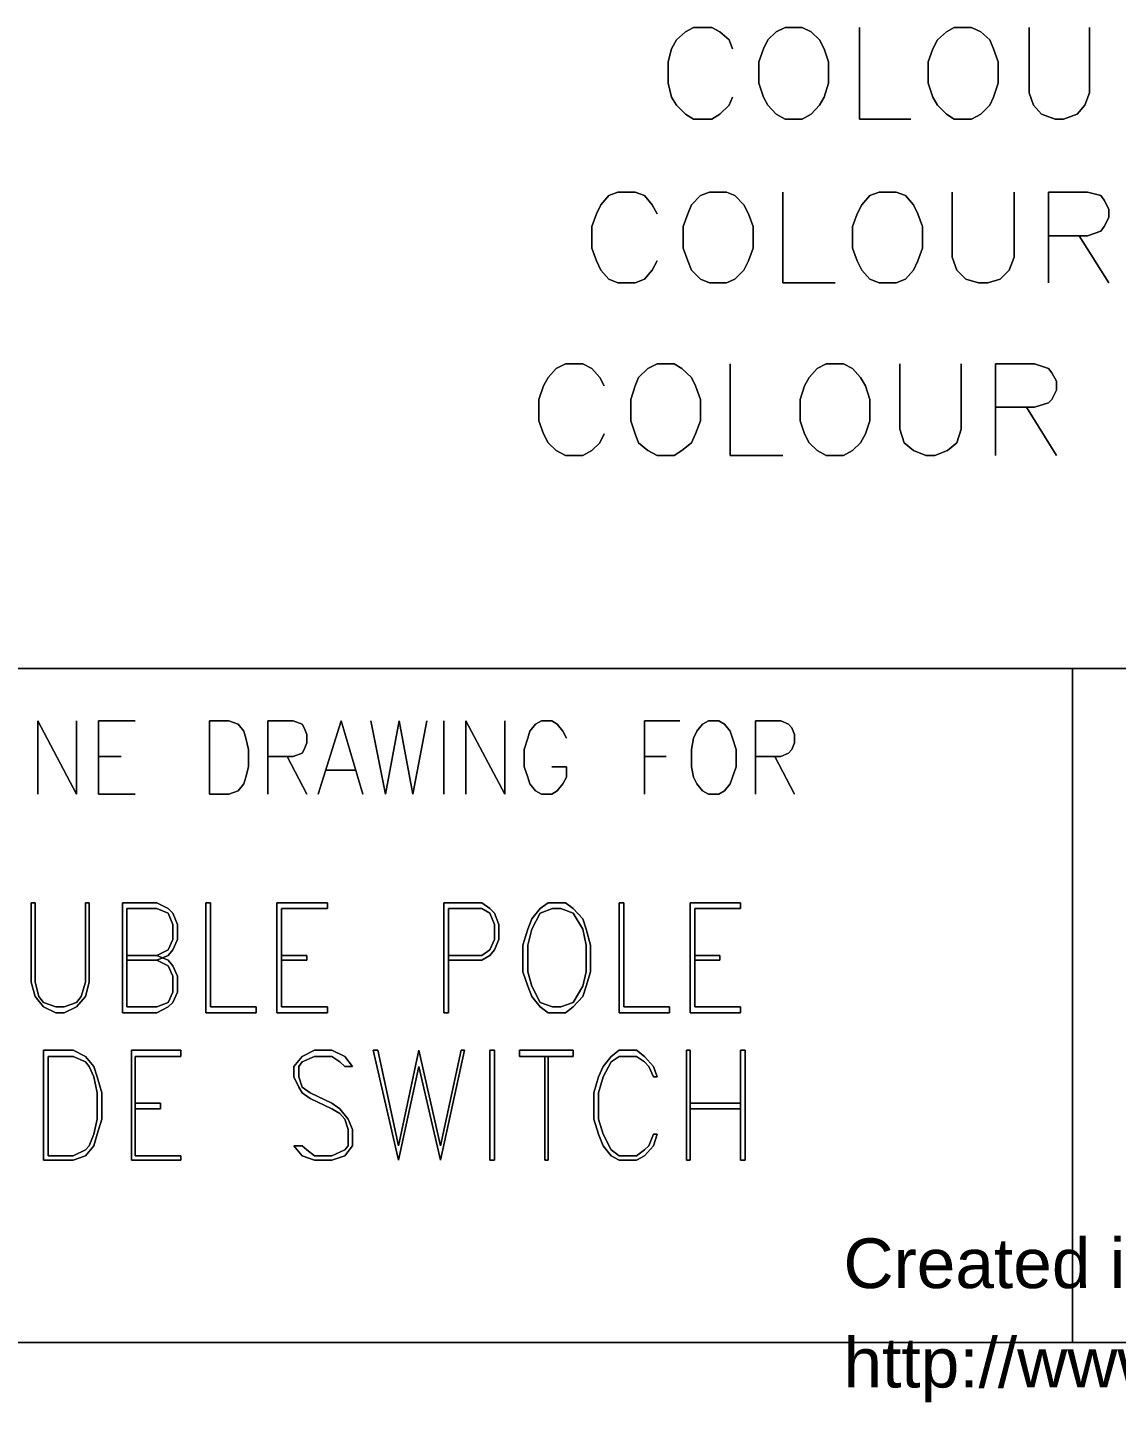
# Model space of a CAD drawing. Header units: millimetres. Extents: x 20 to 2064, y 18 to 2964.
# Drawn here: x 1139.5 to 1472.8, y 38.4 to 459.3 of the extents above; entities that cross this region are included whole.
import ezdxf

# ---------------------------------------------------------------- set-up
doc = ezdxf.new("R2010")
doc.units = ezdxf.units.MM
doc.header["$MEASUREMENT"] = 0
doc.layers.get('0').update_dxf_attribs({"linetype": 'CONTINUOUS'})
doc.layers.add('11877B8', color=7, linetype='CONTINUOUS')
doc.styles.add('1187848', font='Arial.ttf')

# ---------------------------------------------------------------- blocks, each defined once
blk = doc.blocks.new('1154460')
at = {"layer": '11877B8', "color": 0, "true_color": 0x000001, "style": '1187848'}
for s, p in [('Created in Free Online PDF to DWG Converter by CADSoftTools', (0, 0)), ('http://www.cadsofttools.com/pdf-to-dwg-online/', (0, -2))]:
    blk.add_text(s, height=1, dxfattribs=at).set_placement(p)

msp = doc.modelspace()

# ---------------------------------------------------------------- linework, layer by layer
at = {"color": 0, "linetype": 'Continuous', "lineweight": 20, "true_color": 0x000007}
for points in [[(1343.38, 459.32), (1340.88, 458.01)], [(1349.03, 459.32), (1343.38, 459.32)], [(1343.38, 459.32), (1343.38, 459.32)], [(1351.4, 458.01), (1349.03, 459.32)], [(1349.03, 459.32), (1349.03, 459.32)], [(1371.39, 459.32), (1368.62, 458.01)], [(1376.65, 459.32), (1371.39, 459.32)], [(1371.39, 459.32), (1371.39, 459.32)], [(1379.41, 458.01), (1376.65, 459.32)], [(1376.65, 459.32), (1376.65, 459.32)], [(1394.14, 459.32), (1394.14, 431.31)], [(1423.2, 459.32), (1420.83, 458.01)], [(1428.46, 459.32), (1423.2, 459.32)], [(1423.2, 459.32), (1423.2, 459.32)], [(1431.35, 458.01), (1428.46, 459.32)], [(1428.46, 459.32), (1428.46, 459.32)], [(1446.08, 459.32), (1446.08, 439.33)], [(1464.62, 439.33), (1464.62, 459.32)], [(1464.62, 459.32), (1464.62, 459.32)], [(1338.12, 455.51), (1336.67, 452.75)], [(1340.88, 458.01), (1338.12, 455.51)], [(1338.12, 455.51), (1338.12, 455.51)], [(1340.88, 458.01), (1340.88, 458.01)], [(1354.29, 455.51), (1351.4, 458.01)], [(1351.4, 458.01), (1351.4, 458.01)], [(1355.34, 452.75), (1354.29, 455.51)], [(1354.29, 455.51), (1354.29, 455.51)], [(1366.13, 455.51), (1364.81, 452.75)], [(1368.62, 458.01), (1366.13, 455.51)], [(1366.13, 455.51), (1366.13, 455.51)], [(1368.62, 458.01), (1368.62, 458.01)], [(1381.91, 455.51), (1379.41, 458.01)], [(1379.41, 458.01), (1379.41, 458.01)], [(1383.35, 452.75), (1381.91, 455.51)], [(1381.91, 455.51), (1381.91, 455.51)], [(1418.07, 455.51), (1416.62, 452.75)], [(1420.83, 458.01), (1418.07, 455.51)], [(1418.07, 455.51), (1418.07, 455.51)], [(1420.83, 458.01), (1420.83, 458.01)], [(1434.11, 455.51), (1431.35, 458.01)], [(1431.35, 458.01), (1431.35, 458.01)], [(1435.16, 452.75), (1434.11, 455.51)], [(1434.11, 455.51), (1434.11, 455.51)], [(1336.67, 452.75), (1335.62, 448.8)], [(1336.67, 452.75), (1336.67, 452.75)], [(1364.81, 452.75), (1363.36, 448.8)], [(1364.81, 452.75), (1364.81, 452.75)], [(1384.67, 448.8), (1383.35, 452.75)], [(1383.35, 452.75), (1383.35, 452.75)], [(1416.62, 452.75), (1415.17, 448.8)], [(1416.62, 452.75), (1416.62, 452.75)], [(1436.61, 448.8), (1435.16, 452.75)], [(1435.16, 452.75), (1435.16, 452.75)], [(1335.62, 448.8), (1335.62, 448.8)], [(1335.62, 448.8), (1335.62, 442.23)], [(1363.36, 448.8), (1363.36, 448.8)], [(1363.36, 448.8), (1363.36, 442.23)], [(1384.67, 442.23), (1384.67, 448.8)], [(1384.67, 448.8), (1384.67, 448.8)], [(1415.17, 448.8), (1415.17, 448.8)], [(1415.17, 448.8), (1415.17, 442.23)], [(1436.61, 442.23), (1436.61, 448.8)], [(1436.61, 448.8), (1436.61, 448.8)], [(1335.62, 442.23), (1335.62, 442.23)], [(1335.62, 442.23), (1336.67, 438.02)], [(1363.36, 442.23), (1363.36, 442.23)], [(1363.36, 442.23), (1364.81, 438.02)], [(1383.35, 438.02), (1384.67, 442.23)], [(1384.67, 442.23), (1384.67, 442.23)], [(1415.17, 442.23), (1415.17, 442.23)], [(1415.17, 442.23), (1416.62, 438.02)], [(1435.16, 438.02), (1436.61, 442.23)], [(1436.61, 442.23), (1436.61, 442.23)], [(1336.67, 438.02), (1336.67, 438.02)], [(1336.67, 438.02), (1338.12, 435.52)], [(1354.29, 435.52), (1355.34, 438.02)], [(1355.34, 438.02), (1355.34, 438.02)], [(1364.81, 438.02), (1364.81, 438.02)], [(1364.81, 438.02), (1366.13, 435.52)], [(1381.91, 435.52), (1383.35, 438.02)], [(1383.35, 438.02), (1383.35, 438.02)], [(1416.62, 438.02), (1416.62, 438.02)], [(1416.62, 438.02), (1418.07, 435.52)], [(1434.11, 435.52), (1435.16, 438.02)], [(1435.16, 438.02), (1435.16, 438.02)], [(1446.08, 439.33), (1446.08, 439.33)], [(1446.08, 439.33), (1447.39, 435.52)], [(1463.17, 435.52), (1464.62, 439.33)], [(1464.62, 439.33), (1464.62, 439.33)], [(1338.12, 435.52), (1338.12, 435.52)], [(1338.12, 435.52), (1340.88, 432.76)], [(1351.4, 432.76), (1354.29, 435.52)], [(1354.29, 435.52), (1354.29, 435.52)], [(1366.13, 435.52), (1366.13, 435.52)], [(1366.13, 435.52), (1368.62, 432.76)], [(1379.41, 432.76), (1381.91, 435.52)], [(1381.91, 435.52), (1381.91, 435.52)], [(1418.07, 435.52), (1418.07, 435.52)], [(1418.07, 435.52), (1420.83, 432.76)], [(1431.35, 432.76), (1434.11, 435.52)], [(1434.11, 435.52), (1434.11, 435.52)], [(1447.39, 435.52), (1447.39, 435.52)], [(1447.39, 435.52), (1449.89, 432.76)], [(1460.8, 432.76), (1463.17, 435.52)], [(1463.17, 435.52), (1463.17, 435.52)], [(1340.88, 432.76), (1340.88, 432.76)], [(1340.88, 432.76), (1343.38, 431.31)], [(1343.38, 431.31), (1343.38, 431.31)], [(1343.38, 431.31), (1349.03, 431.31)], [(1349.03, 431.31), (1351.4, 432.76)], [(1349.03, 431.31), (1349.03, 431.31)], [(1351.4, 432.76), (1351.4, 432.76)], [(1368.62, 432.76), (1368.62, 432.76)], [(1368.62, 432.76), (1371.39, 431.31)], [(1371.39, 431.31), (1371.39, 431.31)], [(1371.39, 431.31), (1376.65, 431.31)], [(1376.65, 431.31), (1379.41, 432.76)], [(1376.65, 431.31), (1376.65, 431.31)], [(1379.41, 432.76), (1379.41, 432.76)], [(1394.14, 431.31), (1394.14, 431.31)], [(1394.14, 431.31), (1409.91, 431.31)], [(1409.91, 431.31), (1409.91, 431.31)], [(1420.83, 432.76), (1420.83, 432.76)], [(1420.83, 432.76), (1423.2, 431.31)], [(1423.2, 431.31), (1423.2, 431.31)], [(1423.2, 431.31), (1428.46, 431.31)], [(1428.46, 431.31), (1431.35, 432.76)], [(1428.46, 431.31), (1428.46, 431.31)], [(1431.35, 432.76), (1431.35, 432.76)], [(1449.89, 432.76), (1449.89, 432.76)], [(1449.89, 432.76), (1454.1, 431.31)], [(1454.1, 431.31), (1454.1, 431.31)], [(1454.1, 431.31), (1456.6, 431.31)], [(1456.6, 431.31), (1460.8, 432.76)], [(1456.6, 431.31), (1456.6, 431.31)], [(1460.8, 432.76), (1460.8, 432.76)], [(1320.23, 408.96), (1317.47, 407.9)], [(1325.49, 408.96), (1320.23, 408.96)], [(1320.23, 408.96), (1320.23, 408.96)], [(1328.39, 407.9), (1325.49, 408.96)], [(1325.49, 408.96), (1325.49, 408.96)], [(1348.24, 408.96), (1345.48, 407.9)], [(1353.5, 408.96), (1348.24, 408.96)], [(1348.24, 408.96), (1348.24, 408.96)], [(1356, 407.9), (1353.5, 408.96)], [(1353.5, 408.96), (1353.5, 408.96)], [(1370.73, 408.96), (1370.73, 381.21)], [(1400.18, 408.96), (1397.29, 407.9)], [(1405.44, 408.96), (1400.18, 408.96)], [(1400.18, 408.96), (1400.18, 408.96)], [(1408.21, 407.9), (1405.44, 408.96)], [(1405.44, 408.96), (1405.44, 408.96)], [(1422.54, 408.96), (1422.54, 388.97)], [(1441.47, 388.97), (1441.47, 408.96)], [(1441.47, 408.96), (1441.47, 408.96)], [(1451.99, 408.96), (1451.99, 381.21)], [(1451.99, 408.96), (1463.96, 408.96)], [(1463.96, 408.96), (1463.96, 408.96)], [(1463.96, 408.96), (1468.04, 407.9)], [(1314.97, 405.01), (1313.66, 402.25)], [(1317.47, 407.9), (1314.97, 405.01)], [(1314.97, 405.01), (1314.97, 405.01)], [(1317.47, 407.9), (1317.47, 407.9)], [(1330.75, 405.01), (1328.39, 407.9)], [(1328.39, 407.9), (1328.39, 407.9)], [(1332.2, 402.25), (1330.75, 405.01)], [(1330.75, 405.01), (1330.75, 405.01)], [(1342.72, 405.01), (1341.67, 402.25)], [(1345.48, 407.9), (1342.72, 405.01)], [(1342.72, 405.01), (1342.72, 405.01)], [(1345.48, 407.9), (1345.48, 407.9)], [(1358.76, 405.01), (1356, 407.9)], [(1356, 407.9), (1356, 407.9)], [(1360.21, 402.25), (1358.76, 405.01)], [(1358.76, 405.01), (1358.76, 405.01)], [(1394.92, 405.01), (1393.48, 402.25)], [(1397.29, 407.9), (1394.92, 405.01)], [(1394.92, 405.01), (1394.92, 405.01)], [(1397.29, 407.9), (1397.29, 407.9)], [(1410.7, 405.01), (1408.21, 407.9)], [(1408.21, 407.9), (1408.21, 407.9)], [(1412.02, 402.25), (1410.7, 405.01)], [(1410.7, 405.01), (1410.7, 405.01)], [(1468.04, 407.9), (1468.04, 407.9)], [(1468.04, 407.9), (1469.09, 406.46)], [(1469.09, 406.46), (1469.09, 406.46)], [(1469.09, 406.46), (1470.54, 403.7)], [(1313.66, 402.25), (1312.21, 398.44)], [(1313.66, 402.25), (1313.66, 402.25)], [(1341.67, 402.25), (1340.22, 398.44)], [(1341.67, 402.25), (1341.67, 402.25)], [(1361.66, 398.44), (1360.21, 402.25)], [(1360.21, 402.25), (1360.21, 402.25)], [(1393.48, 402.25), (1392.03, 398.44)], [(1393.48, 402.25), (1393.48, 402.25)], [(1413.47, 398.44), (1412.02, 402.25)], [(1412.02, 402.25), (1412.02, 402.25)], [(1470.54, 401.2), (1469.09, 398.44)], [(1470.54, 403.7), (1470.54, 403.7)], [(1470.54, 403.7), (1470.54, 401.2)], [(1470.54, 401.2), (1470.54, 401.2)], [(1312.21, 398.44), (1312.21, 398.44)], [(1312.21, 398.44), (1312.21, 391.73)], [(1340.22, 398.44), (1340.22, 398.44)], [(1340.22, 398.44), (1340.22, 391.73)], [(1361.66, 391.73), (1361.66, 398.44)], [(1361.66, 398.44), (1361.66, 398.44)], [(1392.03, 398.44), (1392.03, 398.44)], [(1392.03, 398.44), (1392.03, 391.73)], [(1413.47, 391.73), (1413.47, 398.44)], [(1413.47, 398.44), (1413.47, 398.44)], [(1468.04, 396.99), (1463.96, 395.54)], [(1469.09, 398.44), (1468.04, 396.99)], [(1468.04, 396.99), (1468.04, 396.99)], [(1469.09, 398.44), (1469.09, 398.44)], [(1312.21, 391.73), (1312.21, 391.73)], [(1312.21, 391.73), (1313.66, 387.92)], [(1340.22, 391.73), (1340.22, 391.73)], [(1340.22, 391.73), (1341.67, 387.92)], [(1360.21, 387.92), (1361.66, 391.73)], [(1361.66, 391.73), (1361.66, 391.73)], [(1392.03, 391.73), (1392.03, 391.73)], [(1392.03, 391.73), (1393.48, 387.92)], [(1412.02, 387.92), (1413.47, 391.73)], [(1413.47, 391.73), (1413.47, 391.73)], [(1463.96, 395.54), (1451.99, 395.54)], [(1451.99, 395.54), (1451.99, 395.54)], [(1461.46, 395.54), (1470.54, 381.21)], [(1463.96, 395.54), (1463.96, 395.54)], [(1313.66, 387.92), (1313.66, 387.92)], [(1313.66, 387.92), (1314.97, 385.02)], [(1330.75, 385.02), (1332.2, 387.92)], [(1332.2, 387.92), (1332.2, 387.92)], [(1341.67, 387.92), (1341.67, 387.92)], [(1341.67, 387.92), (1342.72, 385.02)], [(1358.76, 385.02), (1360.21, 387.92)], [(1360.21, 387.92), (1360.21, 387.92)], [(1393.48, 387.92), (1393.48, 387.92)], [(1393.48, 387.92), (1394.92, 385.02)], [(1410.7, 385.02), (1412.02, 387.92)], [(1412.02, 387.92), (1412.02, 387.92)], [(1422.54, 388.97), (1422.54, 388.97)], [(1422.54, 388.97), (1423.99, 385.02)], [(1440.03, 385.02), (1441.47, 388.97)], [(1441.47, 388.97), (1441.47, 388.97)], [(1314.97, 385.02), (1314.97, 385.02)], [(1314.97, 385.02), (1317.47, 382.26)], [(1328.39, 382.26), (1330.75, 385.02)], [(1330.75, 385.02), (1330.75, 385.02)], [(1342.72, 385.02), (1342.72, 385.02)], [(1342.72, 385.02), (1345.48, 382.26)], [(1356, 382.26), (1358.76, 385.02)], [(1358.76, 385.02), (1358.76, 385.02)], [(1394.92, 385.02), (1394.92, 385.02)], [(1394.92, 385.02), (1397.29, 382.26)], [(1408.21, 382.26), (1410.7, 385.02)], [(1410.7, 385.02), (1410.7, 385.02)], [(1423.99, 385.02), (1423.99, 385.02)], [(1423.99, 385.02), (1426.75, 382.26)], [(1437.27, 382.26), (1440.03, 385.02)], [(1440.03, 385.02), (1440.03, 385.02)], [(1317.47, 382.26), (1317.47, 382.26)], [(1317.47, 382.26), (1320.23, 381.21)], [(1320.23, 381.21), (1320.23, 381.21)], [(1320.23, 381.21), (1325.49, 381.21)], [(1325.49, 381.21), (1328.39, 382.26)], [(1325.49, 381.21), (1325.49, 381.21)], [(1328.39, 382.26), (1328.39, 382.26)], [(1345.48, 382.26), (1345.48, 382.26)], [(1345.48, 382.26), (1348.24, 381.21)], [(1348.24, 381.21), (1348.24, 381.21)], [(1348.24, 381.21), (1353.5, 381.21)], [(1353.5, 381.21), (1356, 382.26)], [(1353.5, 381.21), (1353.5, 381.21)], [(1356, 382.26), (1356, 382.26)], [(1370.73, 381.21), (1370.73, 381.21)], [(1370.73, 381.21), (1386.77, 381.21)], [(1386.77, 381.21), (1386.77, 381.21)], [(1397.29, 382.26), (1397.29, 382.26)], [(1397.29, 382.26), (1400.18, 381.21)], [(1400.18, 381.21), (1400.18, 381.21)], [(1400.18, 381.21), (1405.44, 381.21)], [(1405.44, 381.21), (1408.21, 382.26)], [(1405.44, 381.21), (1405.44, 381.21)], [(1408.21, 382.26), (1408.21, 382.26)], [(1426.75, 382.26), (1426.75, 382.26)], [(1426.75, 382.26), (1430.56, 381.21)], [(1430.56, 381.21), (1430.56, 381.21)], [(1430.56, 381.21), (1433.45, 381.21)], [(1433.45, 381.21), (1437.27, 382.26)], [(1433.45, 381.21), (1433.45, 381.21)], [(1437.27, 382.26), (1437.27, 382.26)], [(1451.99, 381.21), (1451.99, 381.21)], [(1470.54, 381.21), (1470.54, 381.21)], [(1301.3, 354.91), (1298.93, 352.15)], [(1304.19, 356.36), (1301.3, 354.91)], [(1301.3, 354.91), (1301.3, 354.91)], [(1309.45, 356.36), (1304.19, 356.36)], [(1304.19, 356.36), (1304.19, 356.36)], [(1312.21, 354.91), (1309.45, 356.36)], [(1309.45, 356.36), (1309.45, 356.36)], [(1314.71, 352.15), (1312.21, 354.91)], [(1312.21, 354.91), (1312.21, 354.91)], [(1329.44, 354.91), (1326.55, 352.15)], [(1332.2, 356.36), (1329.44, 354.91)], [(1329.44, 354.91), (1329.44, 354.91)], [(1337.46, 356.36), (1332.2, 356.36)], [(1332.2, 356.36), (1332.2, 356.36)], [(1339.83, 354.91), (1337.46, 356.36)], [(1337.46, 356.36), (1337.46, 356.36)], [(1342.72, 352.15), (1339.83, 354.91)], [(1339.83, 354.91), (1339.83, 354.91)], [(1354.55, 356.36), (1354.55, 328.35)], [(1381.25, 354.91), (1378.75, 352.15)], [(1384.01, 356.36), (1381.25, 354.91)], [(1381.25, 354.91), (1381.25, 354.91)], [(1389.27, 356.36), (1384.01, 356.36)], [(1384.01, 356.36), (1384.01, 356.36)], [(1392.03, 354.91), (1389.27, 356.36)], [(1389.27, 356.36), (1389.27, 356.36)], [(1394.53, 352.15), (1392.03, 354.91)], [(1392.03, 354.91), (1392.03, 354.91)], [(1406.5, 356.36), (1406.5, 336.37)], [(1425.3, 336.37), (1425.3, 356.36)], [(1425.3, 356.36), (1425.3, 356.36)], [(1435.82, 356.36), (1435.82, 328.35)], [(1435.82, 356.36), (1447.79, 356.36)], [(1447.79, 356.36), (1447.79, 356.36)], [(1447.79, 356.36), (1451.99, 354.91)], [(1451.99, 354.91), (1451.99, 354.91)], [(1451.99, 354.91), (1453.05, 353.6)], [(1453.05, 353.6), (1453.05, 353.6)], [(1453.05, 353.6), (1454.49, 351.1)], [(1297.48, 349.65), (1296.04, 345.44)], [(1298.93, 352.15), (1297.48, 349.65)], [(1297.48, 349.65), (1297.48, 349.65)], [(1298.93, 352.15), (1298.93, 352.15)], [(1316.03, 349.65), (1314.71, 352.15)], [(1314.71, 352.15), (1314.71, 352.15)], [(1325.49, 349.65), (1324.18, 345.44)], [(1326.55, 352.15), (1325.49, 349.65)], [(1325.49, 349.65), (1325.49, 349.65)], [(1326.55, 352.15), (1326.55, 352.15)], [(1344.03, 349.65), (1342.72, 352.15)], [(1342.72, 352.15), (1342.72, 352.15)], [(1345.48, 345.44), (1344.03, 349.65)], [(1344.03, 349.65), (1344.03, 349.65)], [(1377.3, 349.65), (1375.99, 345.44)], [(1378.75, 352.15), (1377.3, 349.65)], [(1377.3, 349.65), (1377.3, 349.65)], [(1378.75, 352.15), (1378.75, 352.15)], [(1395.98, 349.65), (1394.53, 352.15)], [(1394.53, 352.15), (1394.53, 352.15)], [(1397.29, 345.44), (1395.98, 349.65)], [(1395.98, 349.65), (1395.98, 349.65)], [(1454.49, 351.1), (1454.49, 351.1)], [(1454.49, 351.1), (1454.49, 348.34)], [(1296.04, 345.44), (1296.04, 345.44)], [(1296.04, 345.44), (1296.04, 338.87)], [(1324.18, 345.44), (1324.18, 345.44)], [(1324.18, 345.44), (1324.18, 338.87)], [(1345.48, 338.87), (1345.48, 345.44)], [(1345.48, 345.44), (1345.48, 345.44)], [(1375.99, 345.44), (1375.99, 345.44)], [(1375.99, 345.44), (1375.99, 338.87)], [(1397.29, 338.87), (1397.29, 345.44)], [(1397.29, 345.44), (1397.29, 345.44)], [(1453.05, 345.44), (1451.99, 344.39)], [(1454.49, 348.34), (1453.05, 345.44)], [(1453.05, 345.44), (1453.05, 345.44)], [(1454.49, 348.34), (1454.49, 348.34)], [(1447.79, 343.08), (1435.82, 343.08)], [(1435.82, 343.08), (1435.82, 343.08)], [(1445.29, 343.08), (1454.49, 328.35)], [(1451.99, 344.39), (1447.79, 343.08)], [(1447.79, 343.08), (1447.79, 343.08)], [(1451.99, 344.39), (1451.99, 344.39)], [(1296.04, 338.87), (1296.04, 338.87)], [(1296.04, 338.87), (1297.48, 334.92)], [(1324.18, 338.87), (1324.18, 338.87)], [(1324.18, 338.87), (1325.49, 334.92)], [(1344.03, 334.92), (1345.48, 338.87)], [(1345.48, 338.87), (1345.48, 338.87)], [(1375.99, 338.87), (1375.99, 338.87)], [(1375.99, 338.87), (1377.3, 334.92)], [(1395.98, 334.92), (1397.29, 338.87)], [(1397.29, 338.87), (1397.29, 338.87)], [(1297.48, 334.92), (1297.48, 334.92)], [(1297.48, 334.92), (1298.93, 332.16)], [(1314.71, 332.16), (1316.03, 334.92)], [(1316.03, 334.92), (1316.03, 334.92)], [(1325.49, 334.92), (1325.49, 334.92)], [(1325.49, 334.92), (1326.55, 332.16)], [(1342.72, 332.16), (1344.03, 334.92)], [(1344.03, 334.92), (1344.03, 334.92)], [(1377.3, 334.92), (1377.3, 334.92)], [(1377.3, 334.92), (1378.75, 332.16)], [(1394.53, 332.16), (1395.98, 334.92)], [(1395.98, 334.92), (1395.98, 334.92)], [(1406.5, 336.37), (1406.5, 336.37)], [(1406.5, 336.37), (1407.81, 332.16)], [(1423.99, 332.16), (1425.3, 336.37)], [(1425.3, 336.37), (1425.3, 336.37)], [(1298.93, 332.16), (1298.93, 332.16)], [(1298.93, 332.16), (1301.3, 329.8)], [(1301.3, 329.8), (1301.3, 329.8)], [(1301.3, 329.8), (1304.19, 328.35)], [(1304.19, 328.35), (1304.19, 328.35)], [(1304.19, 328.35), (1309.45, 328.35)], [(1309.45, 328.35), (1312.21, 329.8)], [(1309.45, 328.35), (1309.45, 328.35)], [(1312.21, 329.8), (1314.71, 332.16)], [(1312.21, 329.8), (1312.21, 329.8)], [(1314.71, 332.16), (1314.71, 332.16)], [(1326.55, 332.16), (1326.55, 332.16)], [(1326.55, 332.16), (1329.44, 329.8)], [(1329.44, 329.8), (1329.44, 329.8)], [(1329.44, 329.8), (1332.2, 328.35)], [(1332.2, 328.35), (1332.2, 328.35)], [(1332.2, 328.35), (1337.46, 328.35)], [(1337.46, 328.35), (1339.83, 329.8)], [(1337.46, 328.35), (1337.46, 328.35)], [(1339.83, 329.8), (1342.72, 332.16)], [(1339.83, 329.8), (1339.83, 329.8)], [(1342.72, 332.16), (1342.72, 332.16)], [(1354.55, 328.35), (1354.55, 328.35)], [(1354.55, 328.35), (1370.73, 328.35)], [(1370.73, 328.35), (1370.73, 328.35)], [(1378.75, 332.16), (1378.75, 332.16)], [(1378.75, 332.16), (1381.25, 329.8)], [(1381.25, 329.8), (1381.25, 329.8)], [(1381.25, 329.8), (1384.01, 328.35)], [(1384.01, 328.35), (1384.01, 328.35)], [(1384.01, 328.35), (1389.27, 328.35)], [(1389.27, 328.35), (1392.03, 329.8)], [(1389.27, 328.35), (1389.27, 328.35)], [(1392.03, 329.8), (1394.53, 332.16)], [(1392.03, 329.8), (1392.03, 329.8)], [(1394.53, 332.16), (1394.53, 332.16)], [(1407.81, 332.16), (1407.81, 332.16)], [(1407.81, 332.16), (1410.7, 329.8)], [(1410.7, 329.8), (1410.7, 329.8)], [(1410.7, 329.8), (1414.52, 328.35)], [(1414.52, 328.35), (1414.52, 328.35)], [(1414.52, 328.35), (1417.28, 328.35)], [(1417.28, 328.35), (1421.09, 329.8)], [(1417.28, 328.35), (1417.28, 328.35)], [(1421.09, 329.8), (1423.99, 332.16)], [(1421.09, 329.8), (1421.09, 329.8)], [(1423.99, 332.16), (1423.99, 332.16)], [(1435.82, 328.35), (1435.82, 328.35)], [(1454.49, 328.35), (1454.49, 328.35)], [(66.54, 263.13), (2017.43, 263.13)], [(1459.36, 56.81), (1459.36, 263.13)], [(1459.36, 263.13), (1459.36, 263.13)], [(1142.71, 247.08), (1142.71, 224.6)], [(1142.71, 247.08), (1154.55, 224.6)], [(1154.55, 247.08), (1154.55, 224.6)], [(1161.25, 247.08), (1161.25, 224.6)], [(1161.25, 247.08), (1172.43, 247.08)], [(1172.43, 247.08), (1172.43, 247.08)], [(1195.18, 247.08), (1195.18, 224.6)], [(1195.18, 247.08), (1201.1, 247.08)], [(1201.1, 247.08), (1201.1, 247.08)], [(1201.1, 247.08), (1203.99, 246.03)], [(1203.99, 246.03), (1203.99, 246.03)], [(1203.99, 246.03), (1205.7, 243.93)], [(1213.06, 247.08), (1213.06, 224.6)], [(1213.06, 247.08), (1220.82, 247.08)], [(1220.82, 247.08), (1220.82, 247.08)], [(1220.82, 247.08), (1223.58, 246.03)], [(1223.58, 246.03), (1223.58, 246.03)], [(1223.58, 246.03), (1224.24, 244.98)], [(1224.24, 244.98), (1224.24, 244.98)], [(1224.24, 244.98), (1225.03, 242.88)], [(1235.55, 247.08), (1228.45, 224.6)], [(1235.55, 247.08), (1242.12, 224.6)], [(1244.62, 247.08), (1249.09, 224.6)], [(1253.3, 247.08), (1249.09, 224.6)], [(1253.3, 247.08), (1257.51, 224.6)], [(1261.72, 247.08), (1257.51, 224.6)], [(1266.98, 247.08), (1266.98, 224.6)], [(1273.68, 247.08), (1273.68, 224.6)], [(1273.68, 247.08), (1285.65, 224.6)], [(1285.65, 247.08), (1285.65, 224.6)], [(1294.99, 246.03), (1293.28, 243.93)], [(1296.83, 247.08), (1294.99, 246.03)], [(1294.99, 246.03), (1294.99, 246.03)], [(1299.98, 247.08), (1296.83, 247.08)], [(1296.83, 247.08), (1296.83, 247.08)], [(1301.69, 246.03), (1299.98, 247.08)], [(1299.98, 247.08), (1299.98, 247.08)], [(1303.4, 243.93), (1301.69, 246.03)], [(1301.69, 246.03), (1301.69, 246.03)], [(1328.39, 247.08), (1328.39, 224.6)], [(1328.39, 247.08), (1339.17, 247.08)], [(1339.17, 247.08), (1339.17, 247.08)], [(1346.14, 246.03), (1344.43, 243.93)], [(1347.98, 247.08), (1346.14, 246.03)], [(1346.14, 246.03), (1346.14, 246.03)], [(1351.14, 247.08), (1347.98, 247.08)], [(1347.98, 247.08), (1347.98, 247.08)], [(1352.85, 246.03), (1351.14, 247.08)], [(1351.14, 247.08), (1351.14, 247.08)], [(1354.55, 243.93), (1352.85, 246.03)], [(1352.85, 246.03), (1352.85, 246.03)], [(1362.31, 247.08), (1362.31, 224.6)], [(1362.31, 247.08), (1370.07, 247.08)], [(1370.07, 247.08), (1370.07, 247.08)], [(1370.07, 247.08), (1372.44, 246.03)], [(1372.44, 246.03), (1372.44, 246.03)], [(1372.44, 246.03), (1373.49, 244.98)], [(1373.49, 244.98), (1373.49, 244.98)], [(1373.49, 244.98), (1374.28, 242.88)], [(1205.7, 243.93), (1205.7, 243.93)], [(1205.7, 243.93), (1206.36, 241.82)], [(1206.36, 241.82), (1206.36, 241.82)], [(1206.36, 241.82), (1207.15, 238.27)], [(1225.03, 240.38), (1224.24, 238.27)], [(1225.03, 242.88), (1225.03, 242.88)], [(1225.03, 242.88), (1225.03, 240.38)], [(1225.03, 240.38), (1225.03, 240.38)], [(1292.62, 241.82), (1291.57, 238.27)], [(1293.28, 243.93), (1292.62, 241.82)], [(1292.62, 241.82), (1292.62, 241.82)], [(1293.28, 243.93), (1293.28, 243.93)], [(1304.45, 241.82), (1303.4, 243.93)], [(1303.4, 243.93), (1303.4, 243.93)], [(1343.38, 241.82), (1342.72, 238.27)], [(1344.43, 243.93), (1343.38, 241.82)], [(1343.38, 241.82), (1343.38, 241.82)], [(1344.43, 243.93), (1344.43, 243.93)], [(1355.34, 241.82), (1354.55, 243.93)], [(1354.55, 243.93), (1354.55, 243.93)], [(1356.4, 238.27), (1355.34, 241.82)], [(1355.34, 241.82), (1355.34, 241.82)], [(1374.28, 240.38), (1373.49, 238.27)], [(1374.28, 242.88), (1374.28, 242.88)], [(1374.28, 242.88), (1374.28, 240.38)], [(1374.28, 240.38), (1374.28, 240.38)], [(1161.25, 236.17), (1168.22, 236.17)], [(1168.22, 236.17), (1168.22, 236.17)], [(1207.15, 238.27), (1207.15, 238.27)], [(1207.15, 238.27), (1207.15, 233.01)], [(1220.82, 236.17), (1213.06, 236.17)], [(1213.06, 236.17), (1213.06, 236.17)], [(1218.98, 236.17), (1225.03, 224.6)], [(1223.58, 237.22), (1220.82, 236.17)], [(1220.82, 236.17), (1220.82, 236.17)], [(1224.24, 238.27), (1223.58, 237.22)], [(1223.58, 237.22), (1223.58, 237.22)], [(1224.24, 238.27), (1224.24, 238.27)], [(1291.57, 238.27), (1291.57, 238.27)], [(1291.57, 238.27), (1291.57, 233.01)], [(1328.39, 236.17), (1334.96, 236.17)], [(1334.96, 236.17), (1334.96, 236.17)], [(1342.72, 238.27), (1342.72, 238.27)], [(1342.72, 238.27), (1342.72, 233.01)], [(1356.4, 233.01), (1356.4, 238.27)], [(1356.4, 238.27), (1356.4, 238.27)], [(1370.07, 236.17), (1362.31, 236.17)], [(1362.31, 236.17), (1362.31, 236.17)], [(1368.23, 236.17), (1374.28, 224.6)], [(1372.44, 237.22), (1370.07, 236.17)], [(1370.07, 236.17), (1370.07, 236.17)], [(1373.49, 238.27), (1372.44, 237.22)], [(1372.44, 237.22), (1372.44, 237.22)], [(1373.49, 238.27), (1373.49, 238.27)], [(1207.15, 233.01), (1206.36, 229.86)], [(1207.15, 233.01), (1207.15, 233.01)], [(1230.95, 231.96), (1239.76, 231.96)], [(1239.76, 231.96), (1239.76, 231.96)], [(1291.57, 233.01), (1291.57, 233.01)], [(1291.57, 233.01), (1292.62, 229.86)], [(1299.98, 233.01), (1304.45, 233.01)], [(1304.45, 229.86), (1304.45, 233.01)], [(1304.45, 233.01), (1304.45, 233.01)], [(1304.45, 233.01), (1304.45, 233.01)], [(1342.72, 233.01), (1342.72, 233.01)], [(1342.72, 233.01), (1343.38, 229.86)], [(1355.34, 229.86), (1356.4, 233.01)], [(1356.4, 233.01), (1356.4, 233.01)], [(1205.7, 227.75), (1203.99, 225.65)], [(1206.36, 229.86), (1205.7, 227.75)], [(1205.7, 227.75), (1205.7, 227.75)], [(1206.36, 229.86), (1206.36, 229.86)], [(1292.62, 229.86), (1292.62, 229.86)], [(1292.62, 229.86), (1293.28, 227.75)], [(1293.28, 227.75), (1293.28, 227.75)], [(1293.28, 227.75), (1294.99, 225.65)], [(1301.69, 225.65), (1303.4, 227.75)], [(1303.4, 227.75), (1304.45, 229.86)], [(1303.4, 227.75), (1303.4, 227.75)], [(1304.45, 229.86), (1304.45, 229.86)], [(1343.38, 229.86), (1343.38, 229.86)], [(1343.38, 229.86), (1344.43, 227.75)], [(1344.43, 227.75), (1344.43, 227.75)], [(1344.43, 227.75), (1346.14, 225.65)], [(1352.85, 225.65), (1354.55, 227.75)], [(1354.55, 227.75), (1355.34, 229.86)], [(1354.55, 227.75), (1354.55, 227.75)], [(1355.34, 229.86), (1355.34, 229.86)], [(1142.71, 224.6), (1142.71, 224.6)], [(1154.55, 224.6), (1154.55, 224.6)], [(1154.55, 224.6), (1154.55, 224.6)], [(1161.25, 224.6), (1161.25, 224.6)], [(1161.25, 224.6), (1172.43, 224.6)], [(1172.43, 224.6), (1172.43, 224.6)], [(1195.18, 224.6), (1195.18, 224.6)], [(1201.1, 224.6), (1195.18, 224.6)], [(1195.18, 224.6), (1195.18, 224.6)], [(1203.99, 225.65), (1201.1, 224.6)], [(1201.1, 224.6), (1201.1, 224.6)], [(1203.99, 225.65), (1203.99, 225.65)], [(1213.06, 224.6), (1213.06, 224.6)], [(1225.03, 224.6), (1225.03, 224.6)], [(1228.45, 224.6), (1228.45, 224.6)], [(1242.12, 224.6), (1242.12, 224.6)], [(1249.09, 224.6), (1249.09, 224.6)], [(1249.09, 224.6), (1249.09, 224.6)], [(1257.51, 224.6), (1257.51, 224.6)], [(1257.51, 224.6), (1257.51, 224.6)], [(1266.98, 224.6), (1266.98, 224.6)], [(1273.68, 224.6), (1273.68, 224.6)], [(1285.65, 224.6), (1285.65, 224.6)], [(1285.65, 224.6), (1285.65, 224.6)], [(1294.99, 225.65), (1294.99, 225.65)], [(1294.99, 225.65), (1296.83, 224.6)], [(1296.83, 224.6), (1296.83, 224.6)], [(1296.83, 224.6), (1299.98, 224.6)], [(1299.98, 224.6), (1301.69, 225.65)], [(1299.98, 224.6), (1299.98, 224.6)], [(1301.69, 225.65), (1301.69, 225.65)], [(1328.39, 224.6), (1328.39, 224.6)], [(1346.14, 225.65), (1346.14, 225.65)], [(1346.14, 225.65), (1347.98, 224.6)], [(1347.98, 224.6), (1347.98, 224.6)], [(1347.98, 224.6), (1351.14, 224.6)], [(1351.14, 224.6), (1352.85, 225.65)], [(1351.14, 224.6), (1351.14, 224.6)], [(1352.85, 225.65), (1352.85, 225.65)], [(1362.31, 224.6), (1362.31, 224.6)], [(1374.28, 224.6), (1374.28, 224.6)], [(1140.61, 191.33), (1140.61, 167.13)], [(1140.61, 191.33), (1141.92, 191.33)], [(1141.92, 191.33), (1141.92, 191.33)], [(1141.92, 191.33), (1141.92, 167.13)], [(1157.31, 167.13), (1157.31, 191.33)], [(1157.31, 191.33), (1157.31, 191.33)], [(1157.31, 191.33), (1158.36, 191.33)], [(1158.36, 167.13), (1158.36, 191.33)], [(1158.36, 191.33), (1158.36, 191.33)], [(1158.36, 191.33), (1158.36, 191.33)], [(1168.62, 191.33), (1168.62, 157.67)], [(1168.62, 191.33), (1179.14, 191.33)], [(1169.93, 189.62), (1169.93, 159.51)], [(1169.93, 189.62), (1179.14, 189.62)], [(1179.14, 191.33), (1179.14, 191.33)], [(1179.14, 191.33), (1182.56, 189.62)], [(1179.14, 189.62), (1179.14, 189.62)], [(1179.14, 189.62), (1182.56, 188.17)], [(1182.56, 189.62), (1182.56, 189.62)], [(1182.56, 189.62), (1184, 188.17)], [(1194.13, 191.33), (1194.13, 157.67)], [(1194.13, 191.33), (1195.57, 191.33)], [(1195.57, 191.33), (1195.57, 191.33)], [(1195.57, 191.33), (1195.57, 159.51)], [(1215.82, 191.33), (1215.82, 157.67)], [(1215.82, 191.33), (1231.34, 191.33)], [(1217.27, 189.62), (1217.27, 159.51)], [(1217.27, 189.62), (1231.34, 189.62)], [(1231.34, 191.33), (1231.34, 191.33)], [(1231.34, 189.62), (1231.34, 191.33)], [(1231.34, 191.33), (1231.34, 191.33)], [(1231.34, 189.62), (1231.34, 189.62)], [(1266.98, 191.33), (1266.98, 157.67)], [(1266.98, 191.33), (1278.55, 191.33)], [(1268.42, 189.62), (1268.42, 157.67)], [(1268.42, 189.62), (1278.55, 189.62)], [(1278.55, 191.33), (1278.55, 191.33)], [(1278.55, 191.33), (1281.05, 189.62)], [(1278.55, 189.62), (1278.55, 189.62)], [(1278.55, 189.62), (1281.05, 188.17)], [(1281.05, 189.62), (1281.05, 189.62)], [(1281.05, 189.62), (1282.49, 188.17)], [(1296.43, 189.62), (1293.93, 186.46)], [(1298.93, 191.33), (1296.43, 189.62)], [(1296.43, 189.62), (1296.43, 189.62)], [(1300.25, 189.62), (1296.43, 188.17)], [(1304.19, 191.33), (1298.93, 191.33)], [(1298.93, 191.33), (1298.93, 191.33)], [(1302.74, 189.62), (1300.25, 189.62)], [(1300.25, 189.62), (1300.25, 189.62)], [(1306.56, 188.17), (1302.74, 189.62)], [(1302.74, 189.62), (1302.74, 189.62)], [(1306.56, 189.62), (1304.19, 191.33)], [(1304.19, 191.33), (1304.19, 191.33)], [(1309.45, 186.46), (1306.56, 189.62)], [(1306.56, 189.62), (1306.56, 189.62)], [(1320.63, 191.33), (1320.63, 157.67)], [(1320.63, 191.33), (1322.07, 191.33)], [(1322.07, 191.33), (1322.07, 191.33)], [(1322.07, 191.33), (1322.07, 159.51)], [(1342.33, 191.33), (1342.33, 157.67)], [(1342.33, 191.33), (1357.71, 191.33)], [(1343.77, 189.62), (1343.77, 159.51)], [(1343.77, 189.62), (1357.71, 189.62)], [(1357.71, 191.33), (1357.71, 191.33)], [(1357.71, 189.62), (1357.71, 191.33)], [(1357.71, 191.33), (1357.71, 191.33)], [(1357.71, 189.62), (1357.71, 189.62)], [(1182.56, 188.17), (1182.56, 188.17)], [(1182.56, 188.17), (1184, 184.75)], [(1184, 188.17), (1184, 188.17)], [(1184, 188.17), (1185.45, 184.75)], [(1281.05, 188.17), (1281.05, 188.17)], [(1281.05, 188.17), (1282.49, 184.75)], [(1282.49, 188.17), (1282.49, 188.17)], [(1282.49, 188.17), (1283.81, 184.75)], [(1293.93, 186.46), (1292.62, 183.31)], [(1296.43, 188.17), (1293.93, 183.31)], [(1293.93, 186.46), (1293.93, 186.46)], [(1296.43, 188.17), (1296.43, 188.17)], [(1309.45, 183.31), (1306.56, 188.17)], [(1306.56, 188.17), (1306.56, 188.17)], [(1310.5, 183.31), (1309.45, 186.46)], [(1309.45, 186.46), (1309.45, 186.46)], [(1184, 184.75), (1184, 184.75)], [(1184, 184.75), (1184, 180.15)], [(1185.45, 184.75), (1185.45, 184.75)], [(1185.45, 184.75), (1185.45, 180.15)], [(1282.49, 184.75), (1282.49, 184.75)], [(1282.49, 184.75), (1282.49, 180.15)], [(1283.81, 184.75), (1283.81, 184.75)], [(1283.81, 184.75), (1283.81, 180.15)], [(1292.62, 183.31), (1291.17, 178.44)], [(1292.62, 183.31), (1292.62, 183.31)], [(1293.93, 183.31), (1292.62, 178.44)], [(1293.93, 183.31), (1293.93, 183.31)], [(1310.5, 178.44), (1309.45, 183.31)], [(1309.45, 183.31), (1309.45, 183.31)], [(1311.82, 178.44), (1310.5, 183.31)], [(1310.5, 183.31), (1310.5, 183.31)], [(1182.56, 177), (1179.14, 175.29)], [(1184, 180.15), (1182.56, 177)], [(1184, 177), (1182.56, 175.29)], [(1182.56, 177), (1182.56, 177)], [(1185.45, 180.15), (1184, 177)], [(1184, 180.15), (1184, 180.15)], [(1184, 177), (1184, 177)], [(1185.45, 180.15), (1185.45, 180.15)], [(1281.05, 177), (1278.55, 175.29)], [(1282.49, 180.15), (1281.05, 177)], [(1282.49, 177), (1281.05, 175.29)], [(1281.05, 177), (1281.05, 177)], [(1283.81, 180.15), (1282.49, 177)], [(1282.49, 180.15), (1282.49, 180.15)], [(1282.49, 177), (1282.49, 177)], [(1283.81, 180.15), (1283.81, 180.15)], [(1291.17, 178.44), (1291.17, 178.44)], [(1291.17, 178.44), (1291.17, 170.29)], [(1292.62, 178.44), (1292.62, 178.44)], [(1292.62, 178.44), (1292.62, 170.29)], [(1310.5, 170.29), (1310.5, 178.44)], [(1310.5, 178.44), (1310.5, 178.44)], [(1311.82, 170.29), (1311.82, 178.44)], [(1311.82, 178.44), (1311.82, 178.44)], [(1169.93, 175.29), (1179.14, 175.29)], [(1169.93, 173.84), (1179.14, 173.84)], [(1182.56, 175.29), (1179.14, 173.84)], [(1179.14, 175.29), (1179.14, 175.29)], [(1179.14, 175.29), (1179.14, 175.29)], [(1179.14, 175.29), (1182.56, 173.84)], [(1179.14, 173.84), (1179.14, 173.84)], [(1179.14, 173.84), (1179.14, 173.84)], [(1179.14, 173.84), (1182.56, 172.13)], [(1182.56, 175.29), (1182.56, 175.29)], [(1182.56, 173.84), (1182.56, 173.84)], [(1182.56, 173.84), (1184, 172.13)], [(1217.27, 175.29), (1225.03, 175.29)], [(1217.27, 173.84), (1225.03, 173.84)], [(1225.03, 175.29), (1225.03, 175.29)], [(1225.03, 175.29), (1225.03, 173.84)], [(1225.03, 173.84), (1225.03, 173.84)], [(1225.03, 173.84), (1225.03, 173.84)], [(1278.55, 175.29), (1268.42, 175.29)], [(1268.42, 175.29), (1268.42, 175.29)], [(1278.55, 173.84), (1268.42, 173.84)], [(1268.42, 173.84), (1268.42, 173.84)], [(1281.05, 175.29), (1278.55, 173.84)], [(1278.55, 175.29), (1278.55, 175.29)], [(1278.55, 173.84), (1278.55, 173.84)], [(1281.05, 175.29), (1281.05, 175.29)], [(1343.77, 175.29), (1351.4, 175.29)], [(1343.77, 173.84), (1351.4, 173.84)], [(1351.4, 175.29), (1351.4, 175.29)], [(1351.4, 175.29), (1351.4, 173.84)], [(1351.4, 173.84), (1351.4, 173.84)], [(1351.4, 173.84), (1351.4, 173.84)], [(1182.56, 172.13), (1182.56, 172.13)], [(1182.56, 172.13), (1184, 168.97)], [(1184, 172.13), (1184, 172.13)], [(1184, 172.13), (1185.45, 168.97)], [(1184, 168.97), (1184, 168.97)], [(1184, 168.97), (1184, 163.98)], [(1185.45, 168.97), (1185.45, 168.97)], [(1185.45, 168.97), (1185.45, 163.98)], [(1291.17, 170.29), (1291.17, 170.29)], [(1291.17, 170.29), (1292.62, 165.82)], [(1292.62, 170.29), (1292.62, 170.29)], [(1292.62, 170.29), (1293.93, 165.82)], [(1309.45, 165.82), (1310.5, 170.29)], [(1310.5, 165.82), (1311.82, 170.29)], [(1310.5, 170.29), (1310.5, 170.29)], [(1311.82, 170.29), (1311.82, 170.29)], [(1140.61, 167.13), (1140.61, 167.13)], [(1140.61, 167.13), (1141.92, 162.66)], [(1141.92, 167.13), (1141.92, 167.13)], [(1141.92, 167.13), (1142.98, 162.66)], [(1155.99, 162.66), (1157.31, 167.13)], [(1157.31, 162.66), (1158.36, 167.13)], [(1157.31, 167.13), (1157.31, 167.13)], [(1158.36, 167.13), (1158.36, 167.13)], [(1292.62, 165.82), (1292.62, 165.82)], [(1292.62, 165.82), (1293.93, 162.66)], [(1293.93, 165.82), (1293.93, 165.82)], [(1293.93, 165.82), (1296.43, 160.82)], [(1306.56, 160.82), (1309.45, 165.82)], [(1309.45, 162.66), (1310.5, 165.82)], [(1309.45, 165.82), (1309.45, 165.82)], [(1310.5, 165.82), (1310.5, 165.82)], [(1141.92, 162.66), (1141.92, 162.66)], [(1141.92, 162.66), (1144.42, 159.51)], [(1142.98, 162.66), (1142.98, 162.66)], [(1142.98, 162.66), (1144.42, 160.82)], [(1144.42, 160.82), (1144.42, 160.82)], [(1144.42, 160.82), (1148.24, 159.51)], [(1150.73, 159.51), (1154.55, 160.82)], [(1154.55, 159.51), (1157.31, 162.66)], [(1154.55, 160.82), (1155.99, 162.66)], [(1154.55, 160.82), (1154.55, 160.82)], [(1155.99, 162.66), (1155.99, 162.66)], [(1157.31, 162.66), (1157.31, 162.66)], [(1182.56, 160.82), (1179.14, 159.51)], [(1184, 163.98), (1182.56, 160.82)], [(1184, 160.82), (1182.56, 159.51)], [(1182.56, 160.82), (1182.56, 160.82)], [(1185.45, 163.98), (1184, 160.82)], [(1184, 163.98), (1184, 163.98)], [(1184, 160.82), (1184, 160.82)], [(1185.45, 163.98), (1185.45, 163.98)], [(1293.93, 162.66), (1293.93, 162.66)], [(1293.93, 162.66), (1296.43, 159.51)], [(1296.43, 160.82), (1296.43, 160.82)], [(1296.43, 160.82), (1300.25, 159.51)], [(1302.74, 159.51), (1306.56, 160.82)], [(1306.56, 159.51), (1309.45, 162.66)], [(1306.56, 160.82), (1306.56, 160.82)], [(1309.45, 162.66), (1309.45, 162.66)], [(1144.42, 159.51), (1144.42, 159.51)], [(1144.42, 159.51), (1148.24, 157.67)], [(1148.24, 159.51), (1148.24, 159.51)], [(1148.24, 159.51), (1150.73, 159.51)], [(1148.24, 157.67), (1148.24, 157.67)], [(1148.24, 157.67), (1150.73, 157.67)], [(1150.73, 157.67), (1154.55, 159.51)], [(1150.73, 159.51), (1150.73, 159.51)], [(1150.73, 157.67), (1150.73, 157.67)], [(1154.55, 159.51), (1154.55, 159.51)], [(1168.62, 157.67), (1168.62, 157.67)], [(1179.14, 157.67), (1168.62, 157.67)], [(1168.62, 157.67), (1168.62, 157.67)], [(1169.93, 159.51), (1169.93, 159.51)], [(1179.14, 159.51), (1169.93, 159.51)], [(1169.93, 159.51), (1169.93, 159.51)], [(1182.56, 159.51), (1179.14, 157.67)], [(1179.14, 159.51), (1179.14, 159.51)], [(1179.14, 157.67), (1179.14, 157.67)], [(1182.56, 159.51), (1182.56, 159.51)], [(1194.13, 157.67), (1194.13, 157.67)], [(1194.13, 157.67), (1209.51, 157.67)], [(1195.57, 159.51), (1195.57, 159.51)], [(1195.57, 159.51), (1209.51, 159.51)], [(1209.51, 159.51), (1209.51, 159.51)], [(1209.51, 159.51), (1209.51, 157.67)], [(1209.51, 157.67), (1209.51, 157.67)], [(1209.51, 157.67), (1209.51, 157.67)], [(1215.82, 157.67), (1215.82, 157.67)], [(1215.82, 157.67), (1231.34, 157.67)], [(1217.27, 159.51), (1217.27, 159.51)], [(1217.27, 159.51), (1231.34, 159.51)], [(1231.34, 159.51), (1231.34, 159.51)], [(1231.34, 159.51), (1231.34, 157.67)], [(1231.34, 157.67), (1231.34, 157.67)], [(1231.34, 157.67), (1231.34, 157.67)], [(1266.98, 157.67), (1266.98, 157.67)], [(1268.42, 157.67), (1266.98, 157.67)], [(1266.98, 157.67), (1266.98, 157.67)], [(1268.42, 157.67), (1268.42, 157.67)], [(1296.43, 159.51), (1296.43, 159.51)], [(1296.43, 159.51), (1298.93, 157.67)], [(1298.93, 157.67), (1298.93, 157.67)], [(1298.93, 157.67), (1304.19, 157.67)], [(1300.25, 159.51), (1300.25, 159.51)], [(1300.25, 159.51), (1302.74, 159.51)], [(1302.74, 159.51), (1302.74, 159.51)], [(1304.19, 157.67), (1306.56, 159.51)], [(1304.19, 157.67), (1304.19, 157.67)], [(1306.56, 159.51), (1306.56, 159.51)], [(1320.63, 157.67), (1320.63, 157.67)], [(1320.63, 157.67), (1336.01, 157.67)], [(1322.07, 159.51), (1322.07, 159.51)], [(1322.07, 159.51), (1336.01, 159.51)], [(1336.01, 159.51), (1336.01, 159.51)], [(1336.01, 159.51), (1336.01, 157.67)], [(1336.01, 157.67), (1336.01, 157.67)], [(1336.01, 157.67), (1336.01, 157.67)], [(1342.33, 157.67), (1342.33, 157.67)], [(1342.33, 157.67), (1357.71, 157.67)], [(1343.77, 159.51), (1343.77, 159.51)], [(1343.77, 159.51), (1357.71, 159.51)], [(1357.71, 159.51), (1357.71, 159.51)], [(1357.71, 159.51), (1357.71, 157.67)], [(1357.71, 157.67), (1357.71, 157.67)], [(1357.71, 157.67), (1357.71, 157.67)], [(1144.42, 146.23), (1144.42, 112.56)], [(1144.42, 146.23), (1153.5, 146.23)], [(1145.87, 144.38), (1145.87, 113.88)], [(1145.87, 144.38), (1153.5, 144.38)], [(1153.5, 146.23), (1153.5, 146.23)], [(1153.5, 146.23), (1157.31, 144.38)], [(1153.5, 144.38), (1153.5, 144.38)], [(1153.5, 144.38), (1157.31, 142.67)], [(1157.31, 144.38), (1157.31, 144.38)], [(1157.31, 144.38), (1159.81, 141.23)], [(1171.38, 146.23), (1171.38, 112.56)], [(1171.38, 146.23), (1186.5, 146.23)], [(1172.43, 144.38), (1172.43, 113.88)], [(1172.43, 144.38), (1186.5, 144.38)], [(1186.5, 146.23), (1186.5, 146.23)], [(1186.5, 144.38), (1186.5, 146.23)], [(1186.5, 146.23), (1186.5, 146.23)], [(1186.5, 144.38), (1186.5, 144.38)], [(1223.58, 144.38), (1221.08, 141.23)], [(1227.4, 146.23), (1223.58, 144.38)], [(1223.58, 144.38), (1223.58, 144.38)], [(1227.4, 144.38), (1223.58, 142.67)], [(1232.66, 146.23), (1227.4, 146.23)], [(1227.4, 146.23), (1227.4, 146.23)], [(1232.66, 144.38), (1227.4, 144.38)], [(1227.4, 144.38), (1227.4, 144.38)], [(1236.6, 144.38), (1232.66, 146.23)], [(1232.66, 146.23), (1232.66, 146.23)], [(1235.15, 142.67), (1232.66, 144.38)], [(1232.66, 144.38), (1232.66, 144.38)], [(1238.97, 141.23), (1236.6, 144.38)], [(1236.6, 144.38), (1236.6, 144.38)], [(1245.28, 146.23), (1253.04, 112.56)], [(1245.28, 146.23), (1246.73, 146.23)], [(1246.73, 146.23), (1246.73, 146.23)], [(1246.73, 146.23), (1253.04, 117.03)], [(1259.35, 146.23), (1253.04, 117.03)], [(1259.35, 146.23), (1265.93, 117.03)], [(1272.24, 146.23), (1265.93, 117.03)], [(1273.29, 146.23), (1265.93, 112.56)], [(1273.29, 146.23), (1272.24, 146.23)], [(1272.24, 146.23), (1272.24, 146.23)], [(1281.05, 146.23), (1281.05, 112.56)], [(1281.05, 146.23), (1282.49, 146.23)], [(1282.49, 146.23), (1282.49, 146.23)], [(1282.49, 146.23), (1282.49, 112.56)], [(1290.12, 146.23), (1306.56, 146.23)], [(1290.12, 146.23), (1290.12, 144.38)], [(1290.12, 144.38), (1290.12, 144.38)], [(1290.12, 144.38), (1306.56, 144.38)], [(1297.88, 144.38), (1297.88, 112.56)], [(1298.93, 144.38), (1298.93, 112.56)], [(1306.56, 146.23), (1306.56, 146.23)], [(1306.56, 146.23), (1306.56, 144.38)], [(1306.56, 144.38), (1306.56, 144.38)], [(1306.56, 144.38), (1306.56, 144.38)], [(1318.13, 144.38), (1315.76, 141.23)], [(1320.63, 146.23), (1318.13, 144.38)], [(1318.13, 144.38), (1318.13, 144.38)], [(1320.63, 144.38), (1318.13, 142.67)], [(1325.89, 146.23), (1320.63, 146.23)], [(1320.63, 146.23), (1320.63, 146.23)], [(1325.89, 144.38), (1320.63, 144.38)], [(1320.63, 144.38), (1320.63, 144.38)], [(1328.39, 144.38), (1325.89, 146.23)], [(1325.89, 146.23), (1325.89, 146.23)], [(1328.39, 142.67), (1325.89, 144.38)], [(1325.89, 144.38), (1325.89, 144.38)], [(1331.15, 141.23), (1328.39, 144.38)], [(1328.39, 144.38), (1328.39, 144.38)], [(1341.27, 146.23), (1341.27, 112.56)], [(1341.27, 146.23), (1342.33, 146.23)], [(1342.33, 146.23), (1342.33, 146.23)], [(1342.33, 146.23), (1342.33, 112.56)], [(1359.16, 146.23), (1357.71, 146.23)], [(1357.71, 146.23), (1357.71, 146.23)], [(1357.71, 146.23), (1357.71, 112.56)], [(1359.16, 146.23), (1359.16, 112.56)], [(1157.31, 142.67), (1157.31, 142.67)], [(1157.31, 142.67), (1158.36, 141.23)], [(1158.36, 141.23), (1158.36, 141.23)], [(1158.36, 141.23), (1159.81, 138.07)], [(1159.81, 141.23), (1159.81, 141.23)], [(1159.81, 141.23), (1160.86, 138.07)], [(1221.08, 141.23), (1221.08, 141.23)], [(1221.08, 141.23), (1221.08, 138.07)], [(1223.58, 142.67), (1222.53, 141.23)], [(1222.53, 141.23), (1222.53, 141.23)], [(1222.53, 141.23), (1222.53, 138.07)], [(1223.58, 142.67), (1223.58, 142.67)], [(1236.6, 141.23), (1235.15, 142.67)], [(1235.15, 142.67), (1235.15, 142.67)], [(1238.97, 141.23), (1236.6, 141.23)], [(1236.6, 141.23), (1236.6, 141.23)], [(1259.35, 141.23), (1253.04, 112.56)], [(1259.35, 141.23), (1265.93, 112.56)], [(1315.76, 141.23), (1314.32, 138.07)], [(1318.13, 142.67), (1315.76, 138.07)], [(1315.76, 141.23), (1315.76, 141.23)], [(1318.13, 142.67), (1318.13, 142.67)], [(1329.7, 141.23), (1328.39, 142.67)], [(1328.39, 142.67), (1328.39, 142.67)], [(1331.15, 138.07), (1329.7, 141.23)], [(1329.7, 141.23), (1329.7, 141.23)], [(1332.2, 138.07), (1331.15, 141.23)], [(1331.15, 141.23), (1331.15, 141.23)], [(1159.81, 138.07), (1159.81, 138.07)], [(1159.81, 138.07), (1160.86, 133.21)], [(1160.86, 138.07), (1160.86, 138.07)], [(1160.86, 138.07), (1162.31, 133.21)], [(1221.08, 138.07), (1221.08, 138.07)], [(1221.08, 138.07), (1222.53, 134.92)], [(1222.53, 138.07), (1222.53, 138.07)], [(1222.53, 138.07), (1223.58, 134.92)], [(1222.53, 134.92), (1222.53, 134.92)], [(1222.53, 134.92), (1223.58, 133.21)], [(1223.58, 134.92), (1223.58, 134.92)], [(1223.58, 134.92), (1226.08, 133.21)], [(1314.32, 138.07), (1312.87, 133.21)], [(1314.32, 138.07), (1314.32, 138.07)], [(1315.76, 138.07), (1314.32, 133.21)], [(1315.76, 138.07), (1315.76, 138.07)], [(1332.2, 138.07), (1331.15, 138.07)], [(1331.15, 138.07), (1331.15, 138.07)], [(1160.86, 133.21), (1160.86, 133.21)], [(1160.86, 133.21), (1160.86, 125.19)], [(1162.31, 133.21), (1162.31, 133.21)], [(1162.31, 133.21), (1162.31, 125.19)], [(1223.58, 133.21), (1223.58, 133.21)], [(1223.58, 133.21), (1226.08, 131.5)], [(1226.08, 133.21), (1226.08, 133.21)], [(1226.08, 133.21), (1232.66, 130.05)], [(1226.08, 131.5), (1226.08, 131.5)], [(1226.08, 131.5), (1232.66, 128.34)], [(1312.87, 133.21), (1312.87, 133.21)], [(1312.87, 133.21), (1312.87, 125.19)], [(1314.32, 133.21), (1314.32, 133.21)], [(1314.32, 133.21), (1314.32, 125.19)], [(1172.43, 130.05), (1180.19, 130.05)], [(1172.43, 128.34), (1180.19, 128.34)], [(1180.19, 130.05), (1180.19, 130.05)], [(1180.19, 130.05), (1180.19, 128.34)], [(1180.19, 128.34), (1180.19, 128.34)], [(1180.19, 128.34), (1180.19, 128.34)], [(1232.66, 130.05), (1232.66, 130.05)], [(1232.66, 130.05), (1235.15, 128.34)], [(1232.66, 128.34), (1232.66, 128.34)], [(1232.66, 128.34), (1235.15, 126.89)], [(1235.15, 128.34), (1235.15, 128.34)], [(1235.15, 128.34), (1237.65, 125.19)], [(1235.15, 126.89), (1235.15, 126.89)], [(1235.15, 126.89), (1236.6, 125.19)], [(1342.33, 130.05), (1357.71, 130.05)], [(1342.33, 128.34), (1357.71, 128.34)], [(1357.71, 130.05), (1357.71, 130.05)], [(1357.71, 128.34), (1357.71, 128.34)], [(1160.86, 125.19), (1159.81, 120.58)], [(1162.31, 125.19), (1160.86, 120.58)], [(1160.86, 125.19), (1160.86, 125.19)], [(1162.31, 125.19), (1162.31, 125.19)], [(1236.6, 125.19), (1236.6, 125.19)], [(1236.6, 125.19), (1237.65, 122.03)], [(1237.65, 125.19), (1237.65, 125.19)], [(1237.65, 125.19), (1238.97, 122.03)], [(1312.87, 125.19), (1312.87, 125.19)], [(1312.87, 125.19), (1314.32, 120.58)], [(1314.32, 125.19), (1314.32, 125.19)], [(1314.32, 125.19), (1315.76, 120.58)], [(1159.81, 120.58), (1158.36, 117.03)], [(1160.86, 120.58), (1159.81, 117.03)], [(1159.81, 120.58), (1159.81, 120.58)], [(1160.86, 120.58), (1160.86, 120.58)], [(1237.65, 122.03), (1237.65, 122.03)], [(1237.65, 122.03), (1237.65, 117.03)], [(1238.97, 122.03), (1238.97, 122.03)], [(1238.97, 122.03), (1238.97, 117.03)], [(1314.32, 120.58), (1314.32, 120.58)], [(1314.32, 120.58), (1315.76, 117.03)], [(1315.76, 120.58), (1315.76, 120.58)], [(1315.76, 120.58), (1318.13, 115.72)], [(1329.7, 117.03), (1331.15, 120.58)], [(1331.15, 117.03), (1332.2, 120.58)], [(1331.15, 120.58), (1331.15, 120.58)], [(1331.15, 120.58), (1332.2, 120.58)], [(1332.2, 120.58), (1332.2, 120.58)], [(1332.2, 120.58), (1332.2, 120.58)], [(1145.87, 113.88), (1145.87, 113.88)], [(1153.5, 113.88), (1145.87, 113.88)], [(1145.87, 113.88), (1145.87, 113.88)], [(1157.31, 115.72), (1153.5, 113.88)], [(1157.31, 113.88), (1153.5, 112.56)], [(1153.5, 113.88), (1153.5, 113.88)], [(1159.81, 117.03), (1157.31, 113.88)], [(1158.36, 117.03), (1157.31, 115.72)], [(1157.31, 115.72), (1157.31, 115.72)], [(1157.31, 113.88), (1157.31, 113.88)], [(1158.36, 117.03), (1158.36, 117.03)], [(1159.81, 117.03), (1159.81, 117.03)], [(1172.43, 113.88), (1172.43, 113.88)], [(1172.43, 113.88), (1186.5, 113.88)], [(1186.5, 113.88), (1186.5, 113.88)], [(1186.5, 113.88), (1186.5, 112.56)], [(1223.58, 117.03), (1221.08, 117.03)], [(1221.08, 117.03), (1221.08, 117.03)], [(1223.58, 113.88), (1221.08, 117.03)], [(1221.08, 117.03), (1221.08, 117.03)], [(1225.03, 115.72), (1223.58, 117.03)], [(1223.58, 117.03), (1223.58, 117.03)], [(1227.4, 112.56), (1223.58, 113.88)], [(1223.58, 113.88), (1223.58, 113.88)], [(1227.4, 113.88), (1225.03, 115.72)], [(1225.03, 115.72), (1225.03, 115.72)], [(1232.66, 113.88), (1227.4, 113.88)], [(1227.4, 113.88), (1227.4, 113.88)], [(1236.6, 115.72), (1232.66, 113.88)], [(1232.66, 113.88), (1232.66, 113.88)], [(1236.6, 113.88), (1232.66, 112.56)], [(1237.65, 117.03), (1236.6, 115.72)], [(1238.97, 117.03), (1236.6, 113.88)], [(1236.6, 115.72), (1236.6, 115.72)], [(1236.6, 113.88), (1236.6, 113.88)], [(1237.65, 117.03), (1237.65, 117.03)], [(1238.97, 117.03), (1238.97, 117.03)], [(1253.04, 117.03), (1253.04, 117.03)], [(1253.04, 117.03), (1253.04, 117.03)], [(1265.93, 117.03), (1265.93, 117.03)], [(1265.93, 117.03), (1265.93, 117.03)], [(1315.76, 117.03), (1315.76, 117.03)], [(1315.76, 117.03), (1318.13, 113.88)], [(1318.13, 115.72), (1318.13, 115.72)], [(1318.13, 115.72), (1320.63, 113.88)], [(1318.13, 113.88), (1318.13, 113.88)], [(1318.13, 113.88), (1320.63, 112.56)], [(1320.63, 113.88), (1320.63, 113.88)], [(1320.63, 113.88), (1325.89, 113.88)], [(1325.89, 113.88), (1328.39, 115.72)], [(1325.89, 112.56), (1328.39, 113.88)], [(1325.89, 113.88), (1325.89, 113.88)], [(1328.39, 113.88), (1331.15, 117.03)], [(1328.39, 115.72), (1329.7, 117.03)], [(1328.39, 115.72), (1328.39, 115.72)], [(1328.39, 113.88), (1328.39, 113.88)], [(1329.7, 117.03), (1329.7, 117.03)], [(1331.15, 117.03), (1331.15, 117.03)], [(1144.42, 112.56), (1144.42, 112.56)], [(1153.5, 112.56), (1144.42, 112.56)], [(1144.42, 112.56), (1144.42, 112.56)], [(1153.5, 112.56), (1153.5, 112.56)], [(1171.38, 112.56), (1171.38, 112.56)], [(1171.38, 112.56), (1186.5, 112.56)], [(1186.5, 112.56), (1186.5, 112.56)], [(1186.5, 112.56), (1186.5, 112.56)], [(1232.66, 112.56), (1227.4, 112.56)], [(1227.4, 112.56), (1227.4, 112.56)], [(1232.66, 112.56), (1232.66, 112.56)], [(1253.04, 112.56), (1253.04, 112.56)], [(1253.04, 112.56), (1253.04, 112.56)], [(1265.93, 112.56), (1265.93, 112.56)], [(1265.93, 112.56), (1265.93, 112.56)], [(1281.05, 112.56), (1281.05, 112.56)], [(1281.05, 112.56), (1282.49, 112.56)], [(1282.49, 112.56), (1282.49, 112.56)], [(1282.49, 112.56), (1282.49, 112.56)], [(1297.88, 112.56), (1297.88, 112.56)], [(1298.93, 112.56), (1297.88, 112.56)], [(1297.88, 112.56), (1297.88, 112.56)], [(1298.93, 112.56), (1298.93, 112.56)], [(1320.63, 112.56), (1320.63, 112.56)], [(1320.63, 112.56), (1325.89, 112.56)], [(1325.89, 112.56), (1325.89, 112.56)], [(1341.27, 112.56), (1341.27, 112.56)], [(1342.33, 112.56), (1341.27, 112.56)], [(1341.27, 112.56), (1341.27, 112.56)], [(1342.33, 112.56), (1342.33, 112.56)], [(1357.71, 112.56), (1357.71, 112.56)], [(1357.71, 112.56), (1359.16, 112.56)], [(1359.16, 112.56), (1359.16, 112.56)], [(1359.16, 112.56), (1359.16, 112.56)], [(2017.43, 56.81), (66.54, 56.81)]]:
    msp.add_lwpolyline(points, close=True, dxfattribs=at)

# ---------------------------------------------------------------- block references
at = {"layer": '11877B8', "color": 0, "true_color": 0x000000, "xscale": 15.21325051546426, "yscale": 15.21325051546426, "zscale": 15.21325051546426}
msp.add_blockref('1154460', (1389.27, 73.44), dxfattribs=at)

doc.saveas('drawing.dxf')
